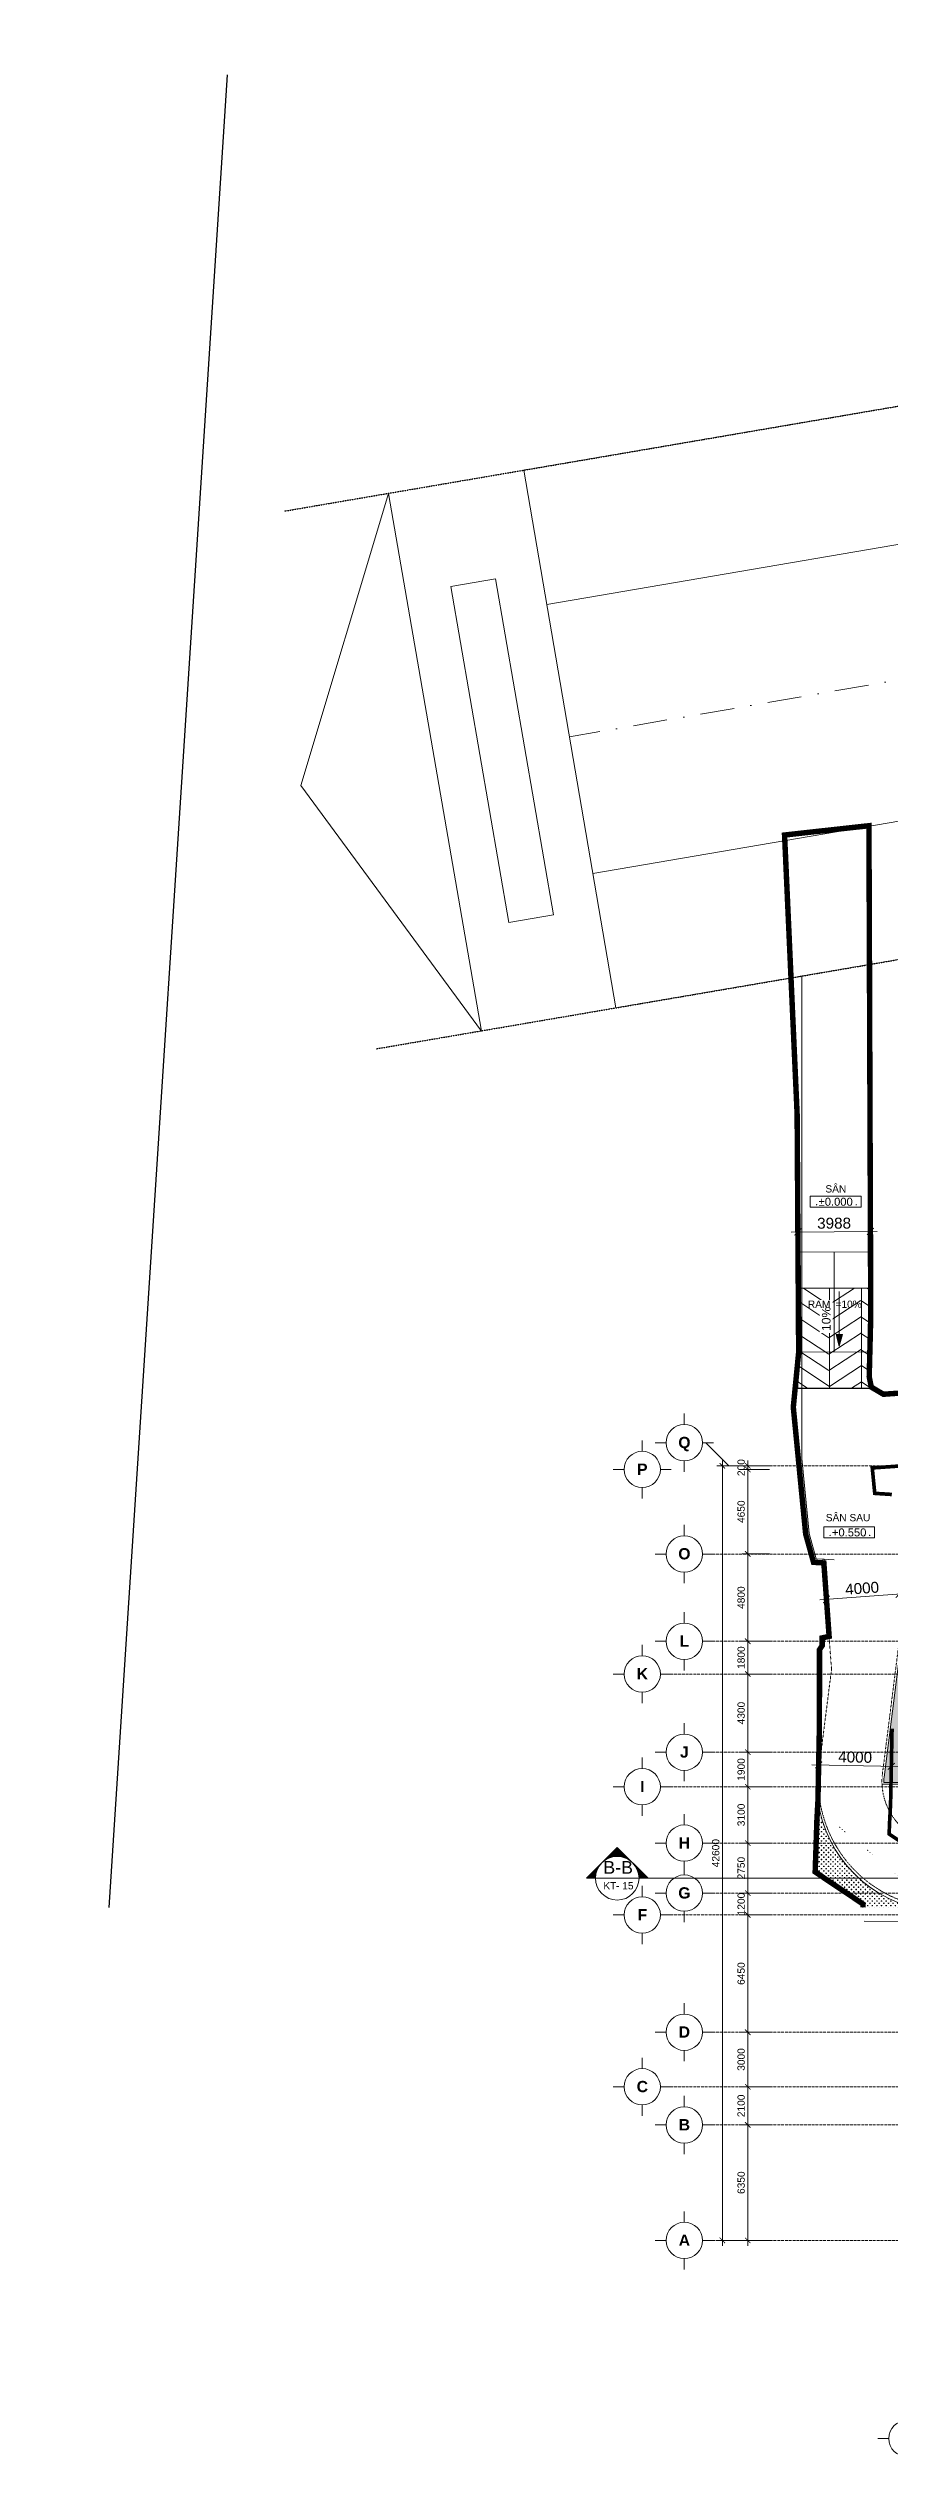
# Model space of a CAD drawing. Header units: millimetres. Extents: x -55734 to 162275, y 47779 to 197208.
# Drawn here: x -55734 to -9447, y 59101 to 192146 of the extents above; entities that cross this region are included whole.
import ezdxf
from ezdxf.enums import TextEntityAlignment as Align
from ezdxf.xclip import XClip

# ---------------------------------------------------------------- set-up
doc = ezdxf.new("R2010")
doc.units = ezdxf.units.MM
doc.header["$XCLIPFRAME"] = 0
for name, pattern in [('20180221 BF$0$2-2', [10, 5, -5]), ('20180221 BF$0$HIDDEN', [0.375, 0.25, -0.125]), ('DASHDOT', [1, 0.5, -0.25, 0, -0.25]), ('DASHDOT2', [0.5, 0.25, -0.125, 0, -0.125]), ('gf$0$Dash', [6, 3, -3]), ('Grid Line', [4.2, 3, -0.6, 0, -0.6]), ('HIDDEN2', [4.7625, 3.175, -1.5875]), ('PHANTOM', [63.5, 31.75, -6.35, 6.35, -6.35, 6.35, -6.35])]:
    doc.linetypes.add(name, pattern=pattern)
for name, color, linetype in [('20180221 BF$0$54', 7, 'Continuous'), ('CGXD', 5, 'HIDDEN2'), ('RD-AB', 4, 'PHANTOM')]:
    doc.layers.add(name, color=color, linetype=linetype)
for name, color, linetype, lineweight in [('20180221 BF$0$QHH ÐỀ XUẤT ÐIỀU CHỈNH', 5, '20180221 BF$0$HIDDEN', 30), ('@ color hatch', 7, 'Continuous', 13), ('A-DETL-GENF', 31, 'Continuous', 5), ('A-DETL-THIN', 151, 'Continuous', 5), ('A-FLOR-PATT', 8, 'Continuous', 9), ('CHU', 181, 'Continuous', 5), ('DIM', 1, 'Continuous', 5), ('G-ANNO-DIMS', 111, 'Continuous', 5), ('G-ANNO-SYMB', 111, 'Continuous', 5), ('HATCH-1', 8, 'Continuous', 5), ('KH', 6, 'Continuous', 5), ('KI-HIEU-1', 151, 'Continuous', 9), ('NET THAY 2', 55, 'Continuous', 5), ('NET-CAT', 3, 'Continuous', 15), ('NET-THAY', 2, 'Continuous', 9), ('TIM', 4, 'DASHDOT', 5), ('TRUC', 225, 'Continuous', 5)]:
    doc.layers.add(name, color=color, linetype=linetype, lineweight=lineweight)
doc.styles.add('Arial', font='Font - TrueType - Arial.ttf')
doc.styles.add('Arial_1', font='Font - TrueType - Arial.ttf', dxfattribs={"height": 400})
doc.styles.add('Arial_2', font='Font - TrueType - Arial.ttf', dxfattribs={"height": 800})
doc.styles.add('Arial_3', font='Font - TrueType - Arial.ttf', dxfattribs={"height": 500})
doc.styles.add('Arial_B', font='Font - TrueType - Arial Bold.ttf', dxfattribs={"height": 619.047619})
doc.styles.add('TA1', font='Font - TrueType - Arial.ttf')
doc.dimstyles.new('D_200_KTx2', dxfattribs={"dimtxt": 400, "dimasz": 300, "dimexe": 300, "dimexo": 300, "dimgap": 160, "dimtad": 1, "dimdec": 0, "dimzin": 9, "dimtxsty": 'TA1', "dimblk": 'ARCHTICK', "dimcen": 1, "dimdle": 300, "dimclrd": 256, "dimclre": 256, "dimclrt": 7, "dimadec": 0, "dimazin": 0, "dimtfac": 1, "dimtdec": 0, "dimtix": 1, "dimtmove": 1, "dimatfit": 3, "dimldrblk": 'ARCHTICK', "dimfxl": 1, "dimtolj": 1, "dimtzin": 0, "dimlwd": -1, "dimlwe": -1, "dimarcsym": 0})
doc.dimstyles.new('D_300_KTx3.0', dxfattribs={"dimtxt": 600, "dimasz": 375, "dimexe": 375, "dimexo": 375, "dimgap": 160, "dimtad": 1, "dimdec": 0, "dimzin": 9, "dimtxsty": 'TA1', "dimblk": 'ARCHTICK', "dimcen": 1, "dimdle": 375, "dimclrd": 256, "dimclre": 256, "dimclrt": 7, "dimadec": 0, "dimazin": 0, "dimtfac": 1, "dimtdec": 0, "dimtix": 1, "dimtmove": 1, "dimatfit": 3, "dimldrblk": 'ARCHTICK', "dimfxl": 1, "dimtolj": 1, "dimtzin": 0, "dimlwd": -1, "dimlwe": -1, "dimarcsym": 0})

# ---------------------------------------------------------------- blocks, each defined once
blk = doc.blocks.new('A$C73191BE0')
at = {"ltscale": 0.5, "elevation": 0}
for points in [[(-21861.5, 124143.9), (-8246, 66984.6, 0.30432898), (8116.9, 51859.6, -0.01861376), (11951.7, 51112.2, -0.01861376)], [(-111251.6, -40603.8), (-101428.3, -37729.4), (-77631.6, -29036.5), (-63572, -22149.7, 0.30199134), (-52403.3, -3033, -0.25685091), (-30624.8, 42631.2, 0.30432898), (-22837.8, 63508.9), (-36453.2, 120668.2)]]:
    blk.add_lwpolyline(points, format="xyb", dxfattribs=at)
at = {"layer": 'NET-THAY', "ltscale": 0.5}
blk.add_line((-14565.6, 125881.8, 0), (-43749.1, 118930.3, 0), dxfattribs=at)
at = {"layer": 'NET-THAY', "ltscale": 0.5, "elevation": 0}
blk.add_lwpolyline([(-32661.1, 137015), (-16325.5, 133220.1), (-45498.2, 126223.5), (-32661.1, 137015)], dxfattribs=at)
blk.add_lwpolyline([(-39445.3, 125104.4), (-21212.4, 129477.4), (-20629.3, 127046.2), (-38862.2, 122673.2)], close=True, dxfattribs=at)
for points in [[(-14565.6, 125881.8), (-2077.5, 73455.3, 0.28700758), (13033.6, 58567.3)], [(-113351.4, -33388.4), (-103770.7, -30600.3), (-80576, -22127.4), (-71191.2, -17524, 0.28467924), (-59999.1, 324.1, -0.22328698), (-38037.5, 46402, 0.28700758), (-31261, 66503.8), (-43749.1, 118930.3)]]:
    blk.add_lwpolyline(points, format="xyb", dxfattribs=at)
at = {"layer": 'TIM', "linetype": 'DASHDOT2', "ltscale": 7500, "elevation": 0, "flags": 128}
blk.add_lwpolyline([(3016.1, -10456.6, -0.00355337), (-3530.9, 16348.8), (-29038.3, 122434.4)], format="xyb", dxfattribs=at)
blk = doc.blocks.new('_ARCHTICK')
at = {"color": 0, "linetype": 'ByBlock', "const_width": 0.15}
blk.add_lwpolyline([(-0.5, -0.5), (0.5, 0.5)], dxfattribs=at)
blk = doc.blocks.new('*D143')
at = {"layer": 'Defpoints', "color": 0, "transparency": 16777216}
for p in [(-15752, 104545), (-17252, 102745), (-15752, 102745)]:
    blk.add_point(p, dxfattribs=at)
at = {"layer": 'DIM', "transparency": 16777216}
for p, q in [((-16052, 104545), (-17552, 104545)), ((-17252, 104845), (-17252, 102445)), ((-16052, 102745), (-17552, 102745))]:
    blk.add_line(p, q, dxfattribs=at)
at = {"layer": 'DIM', "transparency": 16777216, "xscale": 300, "yscale": 300, "zscale": 300}
for p, rotation in [((-17252, 104545), 90), ((-17252, 102745), 270)]:
    blk.add_blockref('_ARCHTICK', p, dxfattribs=dict(at, rotation=rotation))
at = {"layer": 'DIM', "color": 7, "transparency": 16777216, "insert": (-17616, 103645), "char_height": 400, "attachment_point": 5, "rotation": 90, "style": 'TA1'}
blk.add_mtext('\\A1;1800', dxfattribs=at)
blk = doc.blocks.new('Section - AL_Section Head-VIEW NAME-1067178-MẶT BẰNG TẦNG 1')
at = {"layer": 'G-ANNO-SYMB'}
h = blk.add_hatch(color=256, dxfattribs=at)
edge = h.paths.add_edge_path(flags=0)
edge.add_line((-6, 8.49), (-6, 6))
edge.add_arc((-6, 0), 6, 90, 135)
edge.add_line((-10.24, 4.24), (-6, 8.49))
h = blk.add_hatch(color=256, dxfattribs=at)
edge = h.paths.add_edge_path(flags=0)
edge.add_line((-6, 8.49), (-1.76, 4.24))
edge.add_arc((-6, 0), 6, 45, 90)
edge.add_line((-6, 6), (-6, 8.49))
h = blk.add_hatch(color=256, dxfattribs=at)
edge = h.paths.add_edge_path(flags=0)
edge.add_line((-14.49, 0), (-10.24, 4.24))
edge.add_arc((-6, 0), 6, 135, 180)
edge.add_line((-12, 0), (-14.49, 0))
h = blk.add_hatch(color=256, dxfattribs=at)
edge = h.paths.add_edge_path(flags=0)
edge.add_line((2.49, 0), (0, 0))
edge.add_arc((-6, 0), 6, 360, 405)
edge.add_line((-1.76, 4.24), (2.49, 0))
for p, q in [((-6, 8.49), (-14.49, 0)), ((-6, 8.49), (-10.24, 4.24)), ((-6, 8.49), (2.49, 0)), ((-6, 6), (-6, 8.49)), ((-6, 8.49), (-6, 6)), ((-1.76, 4.24), (-6, 8.49)), ((-10.24, 4.24), (-14.49, 0)), ((-14.49, 0), (-12, 0)), ((2.49, 0), (-1.76, 4.24)), ((0, 0), (2.49, 0)), ((-12, 0), (-14.49, 0)), ((0, 0), (2.49, 0))]:
    blk.add_line(p, q, dxfattribs=at)
for start, end in [(360, 180), (135, 180), (180, 360), (90, 135), (45, 90), (360, 45)]:
    blk.add_arc((-6, 0), 6, start, end, dxfattribs=at)
blk = doc.blocks.new('*D119')
at = {"layer": 'Defpoints', "color": 0, "transparency": 16777216}
for p in [(-17252, 113995), (-15752, 114195), (-15752, 113995)]:
    blk.add_point(p, dxfattribs=at)
at = {"layer": 'DIM', "transparency": 16777216}
for p, q in [((-17252, 114195), (-17252, 114495)), ((-16052, 114195), (-17552, 114195)), ((-16052, 113995), (-17552, 113995)), ((-17252, 114195), (-17252, 113995)), ((-17252, 113995), (-17252, 113695))]:
    blk.add_line(p, q, dxfattribs=at)
at = {"layer": 'DIM', "transparency": 16777216, "xscale": 300, "yscale": 300, "zscale": 300}
for p, rotation in [((-17252, 114195), 270), ((-17252, 113995), 90)]:
    blk.add_blockref('_ARCHTICK', p, dxfattribs=dict(at, rotation=rotation))
at = {"layer": 'DIM', "color": 7, "transparency": 16777216, "insert": (-17616, 114095), "char_height": 400, "attachment_point": 5, "rotation": 90, "style": 'TA1'}
blk.add_mtext('\\A1;200', dxfattribs=at)
blk = doc.blocks.new('*D120')
at = {"layer": 'Defpoints', "color": 0, "transparency": 16777216}
for p in [(-15752, 113995), (-17252, 109345), (-15752, 109345)]:
    blk.add_point(p, dxfattribs=at)
at = {"layer": 'DIM', "transparency": 16777216}
for p, q in [((-16052, 113995), (-17552, 113995)), ((-17252, 114295), (-17252, 109045)), ((-16052, 109345), (-17552, 109345))]:
    blk.add_line(p, q, dxfattribs=at)
at = {"layer": 'DIM', "transparency": 16777216, "xscale": 300, "yscale": 300, "zscale": 300}
for p, rotation in [((-17252, 113995), 90), ((-17252, 109345), 270)]:
    blk.add_blockref('_ARCHTICK', p, dxfattribs=dict(at, rotation=rotation))
at = {"layer": 'DIM', "color": 7, "transparency": 16777216, "insert": (-17616, 111670), "char_height": 400, "attachment_point": 5, "rotation": 90, "style": 'TA1'}
blk.add_mtext('\\A1;4650', dxfattribs=at)
blk = doc.blocks.new('*D121')
at = {"layer": 'Defpoints', "color": 0, "transparency": 16777216}
for p in [(-15752, 109345), (-17252, 104545), (-15752, 104545)]:
    blk.add_point(p, dxfattribs=at)
at = {"layer": 'DIM', "transparency": 16777216}
for p, q in [((-16052, 109345), (-17552, 109345)), ((-17252, 109645), (-17252, 104245)), ((-16052, 104545), (-17552, 104545))]:
    blk.add_line(p, q, dxfattribs=at)
at = {"layer": 'DIM', "transparency": 16777216, "xscale": 300, "yscale": 300, "zscale": 300}
for p, rotation in [((-17252, 109345), 90), ((-17252, 104545), 270)]:
    blk.add_blockref('_ARCHTICK', p, dxfattribs=dict(at, rotation=rotation))
at = {"layer": 'DIM', "color": 7, "transparency": 16777216, "insert": (-17616, 106945), "char_height": 400, "attachment_point": 5, "rotation": 90, "style": 'TA1'}
blk.add_mtext('\\A1;4800', dxfattribs=at)
blk = doc.blocks.new('*D122')
at = {"layer": 'Defpoints', "color": 0, "transparency": 16777216}
for p in [(-15752, 96545), (-17252, 93445), (-15752, 93445)]:
    blk.add_point(p, dxfattribs=at)
at = {"layer": 'DIM', "transparency": 16777216}
for p, q in [((-16052, 96545), (-17552, 96545)), ((-17252, 96845), (-17252, 93145)), ((-16052, 93445), (-17552, 93445))]:
    blk.add_line(p, q, dxfattribs=at)
at = {"layer": 'DIM', "transparency": 16777216, "xscale": 300, "yscale": 300, "zscale": 300}
for p, rotation in [((-17252, 96545), 90), ((-17252, 93445), 270)]:
    blk.add_blockref('_ARCHTICK', p, dxfattribs=dict(at, rotation=rotation))
at = {"layer": 'DIM', "color": 7, "transparency": 16777216, "insert": (-17616, 94995), "char_height": 400, "attachment_point": 5, "rotation": 90, "style": 'TA1'}
blk.add_mtext('\\A1;3100', dxfattribs=at)
blk = doc.blocks.new('*D123')
at = {"layer": 'Defpoints', "color": 0, "transparency": 16777216}
for p in [(-15752, 102745), (-17252, 98445), (-15752, 98445)]:
    blk.add_point(p, dxfattribs=at)
at = {"layer": 'DIM', "transparency": 16777216}
for p, q in [((-16052, 102745), (-17552, 102745)), ((-17252, 103045), (-17252, 98145)), ((-16052, 98445), (-17552, 98445))]:
    blk.add_line(p, q, dxfattribs=at)
at = {"layer": 'DIM', "transparency": 16777216, "xscale": 300, "yscale": 300, "zscale": 300}
for p, rotation in [((-17252, 102745), 90), ((-17252, 98445), 270)]:
    blk.add_blockref('_ARCHTICK', p, dxfattribs=dict(at, rotation=rotation))
at = {"layer": 'DIM', "color": 7, "transparency": 16777216, "insert": (-17616, 100595), "char_height": 400, "attachment_point": 5, "rotation": 90, "style": 'TA1'}
blk.add_mtext('\\A1;4300', dxfattribs=at)
blk = doc.blocks.new('*D124')
at = {"layer": 'Defpoints', "color": 0, "transparency": 16777216}
for p in [(-15752, 98445), (-17252, 96545), (-15752, 96545)]:
    blk.add_point(p, dxfattribs=at)
at = {"layer": 'DIM', "transparency": 16777216}
for p, q in [((-17252, 98745), (-17252, 96245)), ((-16052, 98445), (-17552, 98445)), ((-16052, 96545), (-17552, 96545))]:
    blk.add_line(p, q, dxfattribs=at)
at = {"layer": 'DIM', "transparency": 16777216, "xscale": 300, "yscale": 300, "zscale": 300}
for p, rotation in [((-17252, 98445), 90), ((-17252, 96545), 270)]:
    blk.add_blockref('_ARCHTICK', p, dxfattribs=dict(at, rotation=rotation))
at = {"layer": 'DIM', "color": 7, "transparency": 16777216, "insert": (-17616, 97495), "char_height": 400, "attachment_point": 5, "rotation": 90, "style": 'TA1'}
blk.add_mtext('\\A1;1900', dxfattribs=at)
blk = doc.blocks.new('*D125')
at = {"layer": 'Defpoints', "color": 0, "transparency": 16777216}
for p in [(-15752, 93445), (-17252, 90695), (-15752, 90695)]:
    blk.add_point(p, dxfattribs=at)
at = {"layer": 'DIM', "transparency": 16777216}
for p, q in [((-16052, 93445), (-17552, 93445)), ((-17252, 93745), (-17252, 90395)), ((-16052, 90695), (-17552, 90695))]:
    blk.add_line(p, q, dxfattribs=at)
at = {"layer": 'DIM', "transparency": 16777216, "xscale": 300, "yscale": 300, "zscale": 300}
for p, rotation in [((-17252, 93445), 90), ((-17252, 90695), 270)]:
    blk.add_blockref('_ARCHTICK', p, dxfattribs=dict(at, rotation=rotation))
at = {"layer": 'DIM', "color": 7, "transparency": 16777216, "insert": (-17616, 92070), "char_height": 400, "attachment_point": 5, "rotation": 90, "style": 'TA1'}
blk.add_mtext('\\A1;2750', dxfattribs=at)
blk = doc.blocks.new('*D126')
at = {"layer": 'Defpoints', "color": 0, "transparency": 16777216}
for p in [(-15752, 90695), (-17252, 89495), (-15752, 89495)]:
    blk.add_point(p, dxfattribs=at)
at = {"layer": 'DIM', "transparency": 16777216}
for p, q in [((-16052, 90695), (-17552, 90695)), ((-17252, 90695), (-17252, 90995)), ((-17252, 90695), (-17252, 89495)), ((-16052, 89495), (-17552, 89495)), ((-17252, 89495), (-17252, 89195))]:
    blk.add_line(p, q, dxfattribs=at)
at = {"layer": 'DIM', "transparency": 16777216, "xscale": 300, "yscale": 300, "zscale": 300}
for p, rotation in [((-17252, 90695), 270), ((-17252, 89495), 90)]:
    blk.add_blockref('_ARCHTICK', p, dxfattribs=dict(at, rotation=rotation))
at = {"layer": 'DIM', "color": 7, "transparency": 16777216, "insert": (-17616, 90095), "char_height": 400, "attachment_point": 5, "rotation": 90, "style": 'TA1'}
blk.add_mtext('\\A1;1200', dxfattribs=at)
blk = doc.blocks.new('*D127')
at = {"layer": 'Defpoints', "color": 0, "transparency": 16777216}
for p in [(-15752, 89495), (-17252, 83045), (-15752, 83045)]:
    blk.add_point(p, dxfattribs=at)
at = {"layer": 'DIM', "transparency": 16777216}
for p, q in [((-16052, 89495), (-17552, 89495)), ((-17252, 89795), (-17252, 82745)), ((-16052, 83045), (-17552, 83045))]:
    blk.add_line(p, q, dxfattribs=at)
at = {"layer": 'DIM', "transparency": 16777216, "xscale": 300, "yscale": 300, "zscale": 300}
for p, rotation in [((-17252, 89495), 90), ((-17252, 83045), 270)]:
    blk.add_blockref('_ARCHTICK', p, dxfattribs=dict(at, rotation=rotation))
at = {"layer": 'DIM', "color": 7, "transparency": 16777216, "insert": (-17616, 86270), "char_height": 400, "attachment_point": 5, "rotation": 90, "style": 'TA1'}
blk.add_mtext('\\A1;6450', dxfattribs=at)
blk = doc.blocks.new('*D128')
at = {"layer": 'Defpoints', "color": 0, "transparency": 16777216}
for p in [(-15752, 83045), (-17252, 80045), (-15752, 80045)]:
    blk.add_point(p, dxfattribs=at)
at = {"layer": 'DIM', "transparency": 16777216}
for p, q in [((-16052, 83045), (-17552, 83045)), ((-17252, 83345), (-17252, 79745)), ((-16052, 80045), (-17552, 80045))]:
    blk.add_line(p, q, dxfattribs=at)
at = {"layer": 'DIM', "transparency": 16777216, "xscale": 300, "yscale": 300, "zscale": 300}
for p, rotation in [((-17252, 83045), 90), ((-17252, 80045), 270)]:
    blk.add_blockref('_ARCHTICK', p, dxfattribs=dict(at, rotation=rotation))
at = {"layer": 'DIM', "color": 7, "transparency": 16777216, "insert": (-17616, 81545), "char_height": 400, "attachment_point": 5, "rotation": 90, "style": 'TA1'}
blk.add_mtext('\\A1;3000', dxfattribs=at)
blk = doc.blocks.new('*D129')
at = {"layer": 'Defpoints', "color": 0, "transparency": 16777216}
for p in [(-15752, 80045), (-17252, 77945), (-15752, 77945)]:
    blk.add_point(p, dxfattribs=at)
at = {"layer": 'DIM', "transparency": 16777216}
for p, q in [((-16052, 80045), (-17552, 80045)), ((-17252, 80345), (-17252, 77645)), ((-16052, 77945), (-17552, 77945))]:
    blk.add_line(p, q, dxfattribs=at)
at = {"layer": 'DIM', "transparency": 16777216, "xscale": 300, "yscale": 300, "zscale": 300}
for p, rotation in [((-17252, 80045), 90), ((-17252, 77945), 270)]:
    blk.add_blockref('_ARCHTICK', p, dxfattribs=dict(at, rotation=rotation))
at = {"layer": 'DIM', "color": 7, "transparency": 16777216, "insert": (-17616, 78995), "char_height": 400, "attachment_point": 5, "rotation": 90, "style": 'TA1'}
blk.add_mtext('\\A1;2100', dxfattribs=at)
blk = doc.blocks.new('*D131')
at = {"layer": 'Defpoints', "color": 0, "transparency": 16777216}
for p in [(-15752, 77945), (-17252, 71595), (-15752, 71595)]:
    blk.add_point(p, dxfattribs=at)
at = {"layer": 'DIM', "transparency": 16777216}
for p, q in [((-16052, 77945), (-17552, 77945)), ((-17252, 78245), (-17252, 71295)), ((-16052, 71595), (-17552, 71595))]:
    blk.add_line(p, q, dxfattribs=at)
at = {"layer": 'DIM', "transparency": 16777216, "xscale": 300, "yscale": 300, "zscale": 300}
for p, rotation in [((-17252, 77945), 90), ((-17252, 71595), 270)]:
    blk.add_blockref('_ARCHTICK', p, dxfattribs=dict(at, rotation=rotation))
at = {"layer": 'DIM', "color": 7, "transparency": 16777216, "insert": (-17616, 74770), "char_height": 400, "attachment_point": 5, "rotation": 90, "style": 'TA1'}
blk.add_mtext('\\A1;6350', dxfattribs=at)
blk = doc.blocks.new('Grid - FamilyAL-KH TRUC-550400-MẶT BẰNG HẦM 2')
at = {"layer": 'KH'}
for p, q in [((0, 7), (0, 4)), ((-8, -1), (-5, -1)), ((0, -9), (0, -6)), ((8, -1), (5, -1))]:
    blk.add_line(p, q, dxfattribs=at)
blk.add_circle((0, -1), 5, dxfattribs=at)
blk = doc.blocks.new('*D142')
at = {"layer": 'Defpoints', "color": 0, "transparency": 16777216}
for p in [(-15752, 114195), (-18652, 71595), (-15752, 71595)]:
    blk.add_point(p, dxfattribs=at)
at = {"layer": 'DIM', "transparency": 16777216}
for p, q in [((-18652, 114495), (-18652, 71295)), ((-16052, 114195), (-18952, 114195)), ((-16052, 71595), (-18952, 71595))]:
    blk.add_line(p, q, dxfattribs=at)
at = {"layer": 'DIM', "transparency": 16777216, "xscale": 300, "yscale": 300, "zscale": 300}
for p, rotation in [((-18652, 114195), 90), ((-18652, 71595), 270)]:
    blk.add_blockref('_ARCHTICK', p, dxfattribs=dict(at, rotation=rotation))
at = {"layer": 'DIM', "color": 7, "transparency": 16777216, "insert": (-19016, 92895), "char_height": 400, "attachment_point": 5, "rotation": 90, "style": 'TA1'}
blk.add_mtext('\\A1;42600', dxfattribs=at)
blk = doc.blocks.new('*D200')
at = {"layer": 'Defpoints', "color": 0, "transparency": 16777216}
for p in [(42811, 68682), (42811, 68682), (46801, 68969, 0)]:
    blk.add_point(p, dxfattribs=at)
at = {"layer": 'DIM', "transparency": 16777216}
blk.add_line((47175, 68996), (42437, 68656), dxfattribs=at)
for p, xscale, yscale, zscale, rotation in [((46801, 68969), 374.9999999999999, 374.9999999999999, 374.9999999999999, 4.109127579739793), ((42811, 68682), 375, 375, 375, 184.1091275797397)]:
    blk.add_blockref('_ARCHTICK', p, dxfattribs=dict(at, xscale=xscale, yscale=yscale, zscale=zscale, rotation=rotation))
at = {"layer": 'DIM', "color": 7, "transparency": 16777216, "insert": (44773, 69291), "char_height": 600, "attachment_point": 5, "rotation": 4.10913, "style": 'TA1'}
blk.add_mtext('\\A1;4000', dxfattribs=at)
blk = doc.blocks.new('*D201')
at = {"layer": 'Defpoints', "color": 0, "transparency": 16777216}
for p in [(42381, 59578, 0), (42381, 59578), (46380, 59499, 0)]:
    blk.add_point(p, dxfattribs=at)
at = {"layer": 'DIM', "transparency": 16777216}
blk.add_line((46755, 59491), (42006, 59586), dxfattribs=at)
at = {"layer": 'DIM', "transparency": 16777216, "xscale": 375, "yscale": 375, "zscale": 375}
for p, rotation in [((42381, 59578), 178.8581290590945), ((46380, 59499), 358.8581290590945)]:
    blk.add_blockref('_ARCHTICK', p, dxfattribs=dict(at, rotation=rotation))
at = {"layer": 'DIM', "color": 7, "transparency": 16777216, "insert": (44390, 60005), "char_height": 600, "attachment_point": 5, "rotation": 358.85813, "style": 'TA1'}
blk.add_mtext('\\A1;4000', dxfattribs=at)
blk = doc.blocks.new('*D206')
at = {"layer": 'Defpoints', "color": 0, "transparency": 16777216}
for p in [(41239, 88888), (41246, 87768, 0), (45234, 87794, 0)]:
    blk.add_point(p, dxfattribs=at)
at = {"layer": 'DIM', "transparency": 16777216}
for p, q in [((41244, 88143), (41236, 89263)), ((45232, 88169), (45224, 89288)), ((45602, 88916), (40864, 88885))]:
    blk.add_line(p, q, dxfattribs=at)
at = {"layer": 'DIM', "transparency": 16777216, "xscale": 374.9999999999999, "yscale": 374.9999999999999, "zscale": 374.9999999999999}
for p, rotation in [((41239, 88888), 180.3707517651531), ((45227, 88913), 0.3707517651531145)]:
    blk.add_blockref('_ARCHTICK', p, dxfattribs=dict(at, rotation=rotation))
at = {"layer": 'DIM', "color": 7, "transparency": 16777216, "insert": (43230, 89367), "char_height": 600, "attachment_point": 5, "rotation": 0.37075, "style": 'TA1'}
blk.add_mtext('\\A1;3988', dxfattribs=at)
blk = doc.blocks.new('*U52')
at = {"color": 7, "ltscale": 30, "true_color": 0xffffff, "insert": (520, 350), "char_height": 200, "attachment_point": 5, "bg_fill": 3, "box_fill_scale": 1.25, "bg_fill_color": 256, "bg_fill_true_color": 13158600, "bg_fill_transparency": 0}
blk.add_mtext('\\A1;.      ..', dxfattribs=at)
blk.add_lwpolyline([(-200, 200), (1200, 200), (1200, 500), (-200, 500)], close=True)
at = {"color": 7, "style": 'Arial'}
blk.add_attdef('±0.000', text='', height=220, dxfattribs=at).set_placement((500, 350), align=Align.MIDDLE)
blk = doc.blocks.new('A$C1F0A2BF7')
at = {"layer": '@ color hatch', "ltscale": 0.5}
h = blk.add_hatch(dxfattribs=at)
h.set_pattern_fill('CROSS', color=139, scale=20)
h.set_pattern_definition([(0, (55733.8, 33492.42), (127, 127), [63.5, -190.5]), (90, (55765.55, 33460.67), (-127, 127), [63.5, -190.5])])
edge = h.paths.add_edge_path()
edge.add_line((42436.6, 57051.7), (42323.1, 57251.7))
edge.add_line((42323.1, 57251.7), (42283.8, 56540.1))
edge.add_line((42283.8, 56540.1), (42189.8, 53690.3))
edge.add_line((42189.8, 53690.3), (44821.5, 51926.8))
edge.add_line((44821.5, 51926.8), (44789.5, 50966.8))
edge.add_line((44789.5, 50966.8), (50766.5, 50964.5))
edge.add_arc((48908.3, 48117.2), 3400, 56.87117, 86.765063)
edge.add_ellipse((49364.3, 58682.5), major_axis=(2016.5, 6891.7), ratio=0.98834149, start_angle=119.268484, end_angle=194.360672, ccw=False)
at = {"layer": '20180221 BF$0$QHH ÐỀ XUẤT ÐIỀU CHỈNH', "linetype": '20180221 BF$0$2-2', "elevation": 0, "flags": 128}
blk.add_lwpolyline([(13004.4, 128535.1), (79272.1, 139861.2, 0.28700758), (95104.1, 153980.3, -0.02348958), (96932.6, 159309.7, -0.02348958)], format="xyb", dxfattribs=at)
at = {"layer": '20180221 BF$0$QHH ÐỀ XUẤT ÐIỀU CHỈNH', "linetype": '20180221 BF$0$2-2', "elevation": 0}
blk.add_lwpolyline([(18058.6, 98963.9), (84326.2, 110290)], dxfattribs=at)
at = {"layer": '@ color hatch', "color": 139, "ltscale": 0.5}
blk.add_line((42341.1, 57578.6, 0), (42284, 56540.1, 0), dxfattribs=at)
at = {"layer": '@ color hatch', "color": 139, "ltscale": 0.5, "elevation": 0}
for points in [[(42253, 70912.1), (43234, 70848.7)], [(42365.1, 58789.8), (42341, 57578.6)], [(42341, 57578.6), (42283.8, 56540.1)], [(42283.8, 56540.1), (42189.8, 53690.3)], [(42189.8, 53690.3), (44821.5, 51926.8)], [(44821.5, 51926.8), (44789.5, 50966.8)]]:
    blk.add_lwpolyline(points, dxfattribs=at)
at = {"layer": 'HATCH-1'}
blk.add_line((43240.1, 87781.1, 0), (43240.5, 82281, 0), dxfattribs=at)
at = {"layer": 'NET THAY 2'}
for p, q in [((40505.8, 110717.7, 0), (41197.1, 95371.2, 0)), ((45247.1, 84236.6, 0), (45148.5, 111229.3, 0)), ((41197.1, 95371.2, 0), (41281.9, 82268.4, 0)), ((45234.1, 87794, 0), (41246.1, 87768.2, 0)), ((45163.3, 80925.2, 0), (45247.1, 84236.6, 0)), ((41281.9, 82268.4, 0), (40986.6, 79251.2, 0)), ((45197.9, 82293.6, 0), (41281.7, 82268.3, 0)), ((40986.6, 79251.2, 0), (41667.8, 72272.7, 0)), ((42098.6, 70721.6, 0), (42667.4, 70685.6, 0)), ((42667.4, 70685.6, 0), (42957.5, 66647.7, 0)), ((42957.5, 66647.7, 0), (42571.2, 66562.5, 0)), ((42571.2, 66562.5, 0), (42573.4, 66131.4, 0)), ((42429.5, 65920.3, 0), (42421.5, 61611.8, 0)), ((42573.4, 66131.4, 0), (42429.5, 65920.3, 0)), ((42421.5, 61611.8, 0), (42341.1, 57578.6, 0))]:
    blk.add_line(p, q, dxfattribs=at)
at = {"layer": 'CHU', "color": 7, "insert": (42772.2, 73378, 0), "char_height": 400, "width": 3507.615, "attachment_point": 1, "line_spacing_factor": 0.936439, "style": 'Arial_2', "bg_fill": 3, "box_fill_scale": 1.25, "bg_fill_color": 256, "bg_fill_true_color": 13158600, "bg_fill_transparency": 0}
blk.add_mtext('SÂN SAU', dxfattribs=at)
at = {"layer": 'DIM'}
for p1, p2, distance, picture, middle in [((45234.1, 87794, 0), (41246.1, 87768.2, 0), -1119.4, '*D206', (43229.9, 89367, 0)), ((46800.7, 68969.1, 0), (42811.4, 68682.5, 0), 0, '*D200', (44772.6, 69290.9, 0)), ((46379.8, 59498.6, 0), (42380.8, 59578.3, 0), 0, '*D201', (44389.6, 60004.7, 0))]:
    dim = blk.add_aligned_dim(p1=p1, p2=p2, distance=distance, dimstyle='D_300_KTx3.0', dxfattribs=at)
    dim.commit()
    dim.dimension.update_dxf_attribs({"geometry": picture, "text_midpoint": middle})
at = {"layer": 'KI-HIEU-1', "linetype": 'ByBlock', "xscale": 1.999999999999999, "yscale": 1.999999999999999, "zscale": 1.999999999999999}
blk.add_blockref('*U52', (43059.4, 71664.4, 0), dxfattribs=at).add_auto_attribs({'±0.000': '+0.550'})
at = {"layer": '20180221 BF$0$54'}
blk.add_lwpolyline([(220896.7, 154644), (210020.4, -13578.8), (0, 0), (10876.4, 168222.8)], close=True, dxfattribs=at)
blk.add_lwpolyline([(220896.7, 154644), (210020.4, -13578.8), (0, 0), (10876.4, 168222.8)], close=True, dxfattribs=at)
at = {"layer": '@ color hatch', "color": 139, "ltscale": 0.5, "elevation": 0}
blk.add_lwpolyline([(42667.4, 70685.6), (42680.3, 70884.5), (42253, 70912.1), (41864.9, 72309.5), (41462.5, 76431.2), (41462.5, 102964.1), (40859.4, 102861), (41196.8, 95371.2), (41281.4, 82315.3), (40986.6, 79251.2), (41667.8, 72272.7), (42098.3, 70721.7)], close=True, dxfattribs=at)
at = {"layer": 'CGXD', "ltscale": 200, "const_width": 200, "elevation": 0}
for points in [[(49470.6, 76197.6), (45331.3, 75911), (45467.8, 74512.2), (46406.7, 74451.5)], [(46421.1, 61568.3), (46338.6, 57428.9), (46280, 56364.3), (46260.6, 55777.3), (47488.1, 54954.9)]]:
    blk.add_lwpolyline(points, dxfattribs=at)
at = {"layer": 'NET THAY 2'}
blk.add_line((41667.8, 72272.7, 0), (42098.6, 70721.6, 0), dxfattribs=at)
at = {"layer": 'RD-AB', "ltscale": 30, "const_width": 300, "elevation": 0}
blk.add_lwpolyline([(49385.2, 80201.1), (45942.7, 79962.7), (45276.7, 80356.5), (45163.2, 80925.1), (45247, 84236.5), (45176.2, 103598.7), (45148.3, 111229.1), (40505.7, 110717.6), (40859.6, 102860.9), (41196.9, 95371), (41281.7, 82268.3), (40986.4, 79251), (41667.6, 72272.6), (42098.4, 70721.5), (42667.3, 70684.7), (42957.4, 66647.6), (42571.1, 66562.4), (42573.3, 66131.3), (42429.3, 65920.2), (42421.3, 61611.7), (42341, 57578.5), (42283.8, 56540), (42189.8, 53690.1), (44821.5, 51926.7), (44789.5, 50966.7), (50950.5, 50939.2)], dxfattribs=at)
at = {"layer": 'KI-HIEU-1', "linetype": 'ByBlock', "xscale": 2, "yscale": 2, "zscale": 2}
blk.add_blockref('*U52', (42318.8, 89850, 0), dxfattribs=at).add_auto_attribs({'±0.000': '%%P0.000'})
at = {"layer": 'CHU', "color": 7, "insert": (42752.4, 91457.7, 0), "char_height": 400, "width": 1339.164, "attachment_point": 1, "line_spacing_factor": 0.936439, "style": 'Arial_1'}
blk.add_mtext('SÂN', dxfattribs=at)

msp = doc.modelspace()

# ---------------------------------------------------------------- hatches: boundary and pattern name
at = {"layer": 'A-DETL-GENF'}
h = msp.add_hatch(dxfattribs=at)
h.set_pattern_fill('FP_74', color=250, style=0, pattern_type=2)
h.set_pattern_definition([(0, (-63528.6, 111198.4), (0, 6380.2), [3499.97, -0.07]), (270, (-60028.5, 111198.4), (-3500.03, -2e-13), [6246.73, -133.46]), (3.069, (-63527.8, 104781.4), (3500.03466, 0.00277), [3503.5, -115668.57]), (90, (-63528.6, 104798.7), (-3500.03, 2e-13), [6399.65, -19.46]), (270, (-61778.6, 111198.4), (-3500.03, -2e-13), [6323.2, -57]), (33.275, (-61778.2, 104874.63), (49000.2443, 31901.338), [2092.4, -102567.33]), (326.725, (-63528.24, 106022.6), (49000.2443, -31901.338), [2092.39, -102567.34]), (33.275, (-61778.2, 105774.63), (49000.2443, 31901.338), [2092.38, -102567.35]), (326.725, (-63528.23, 106922.58), (49000.2443, -31901.338), [2092.33, -102567.39]), (33.275, (-61816.4, 106649.59), (49000.2443, 31901.338), [2138.04, -102521.68]), (326.725, (-63528.23, 107772.47), (49000.2443, -31901.338), [2046.64, -102613.09]), (33.275, (-61816.4, 107549.6), (49000.2443, 31901.338), [2138, -102521.72]), (326.725, (-63528.22, 108672.48), (49000.2443, -31901.338), [2046.64, -102613.08]), (33.275, (-61816.38, 108449.6), (49000.2443, 31901.338), [2137.96, -102521.76]), (326.725, (-63528.21, 109572.5), (49000.2443, -31901.338), [2046.65, -102613.08]), (33.275, (-61816.37, 109349.63), (49000.2443, 31901.338), [2092.37, -102567.35]), (326.725, (-63528.2, 110472.5), (49000.2443, -31901.338), [2046.65, -102613.07]), (33.275, (-61816.42, 110249.74), (49000.2443, 31901.338), [1729.84, -102929.88]), (326.725, (-63263.36, 111198.85), (49000.2443, -31901.338), [1729.95, -102929.77])])
h.paths.add_polyline_path([(-10533.4, 118458.8), (-10533.4, 123958.8), (-14528.1, 123958.8), (-14528.1, 118458.8)], flags=0)
at = {"layer": 'A-FLOR-PATT', "lineweight": 5}
h = msp.add_hatch(dxfattribs=at)
h.set_pattern_fill('FP_15', color=256, style=0, pattern_type=2)
h.set_pattern_definition([(7.219, (-1888526.65, 2164639.94), (77.8062945, 100.375984), [23.812, -155.793]), (322.219, (-1888526.65, 2164639.94), (77.8059143, 100.3754935), [23.813, -103.188]), (52.219, (-1888526.65, 2164639.94), (-100.3754935, 77.8059143), [23.813, -103.188])])
h.paths.add_polyline_path([(-9756.6, 96784.6), (-8599.6, 96784.6), (-8599.6, 104578.9), (-8651.1, 104564), (-8651.1, 104564), (-8699.1, 104540.1), (-8742, 104508.1), (-8778.6, 104469), (-8807.7, 104424), (-8828.3, 104374.5), (-8839.7, 104322.1), (-9756.8, 97068.4), (-9768.1, 96847.6), (-9768.1, 96784.6)], flags=0)

# ---------------------------------------------------------------- linework, layer by layer
at = {"layer": 'A-DETL-THIN'}
for p, q in [((-10533.4, 123958.8, 0), (-14528.1, 123958.8, 0)), ((-14528.1, 123958.8, 0), (-14528.1, 118458.8, 0)), ((-10533.4, 118458.8, 0), (-10533.4, 123958.8, 0)), ((-14528.1, 118458.8, 0), (-10533.4, 118458.8, 0))]:
    msp.add_line(p, q, dxfattribs=at)
at = {"layer": 'G-ANNO-SYMB'}
for p, q in [((-25635, 91513.7, 0), (-23235, 91513.7, 0)), ((-22737.9, 91513.7, 0), (107315.2, 91513.7, 0))]:
    msp.add_line(p, q, dxfattribs=at)
at = {"layer": 'NET THAY 2'}
for p, q in [((-10533.4, 123948.8, 0), (-10508.4, 123948.8, 0)), ((-10508.4, 123948.8, 0), (-10508.4, 118448.8, 0)), ((-14503.1, 118458.8, 0), (-14503.1, 118448.8, 0)), ((-14503.1, 118448.8, 0), (-10508.4, 118448.8, 0))]:
    msp.add_line(p, q, dxfattribs=at)
at = {"layer": 'NET-THAY'}
for p, q in [((-14639.2, 118448.8, 0), (-14747.3, 117343.4, 0)), ((-10457.2, 118448.8, 0), (-14639.2, 118448.8, 0)), ((-9791.2, 118055, 0), (-10457.2, 118448.8, 0)), ((-14747.3, 117343.4, 0), (-14066.2, 110364.9, 0)), ((-6348.7, 118293.4, 0), (-9791.2, 118055, 0)), ((-14066.2, 110364.9, 0), (-13635.3, 108813.9, 0)), ((-13635.3, 108813.9, 0), (-13066.5, 108777.8, 0)), ((-13066.5, 108777.8, 0), (-12776.4, 104739.9, 0)), ((-13304.3, 104012.5, 0), (-13312.3, 99704, 0)), ((-13160.4, 104223.7, 0), (-13304.3, 104012.5, 0)), ((-13027.3, 104684.6, 0), (-13162.7, 104684.6, 0)), ((-13162.7, 104684.6, 0), (-13160.4, 104223.7, 0)), ((-12776.4, 104739.9, 0), (-13027.3, 104684.6, 0)), ((-8839.7, 104322.1, 0), (-9757, 97068.4, 0)), ((-13312.3, 99704, 0), (-13369, 96859.8, 0)), ((-8499.6, 96684.6, 0), (-9868.5, 96684.6, 0)), ((-9769.6, 96784.6, 0), (-8599.6, 96784.6, 0)), ((-13544.2, 91782.5, 0), (-13450.3, 94626.1, 0)), ((-13350.4, 94621.7, 0), (-13442.4, 91834.7, 0)), ((-10841.1, 89158.6, 0), (-4967.3, 89132.3, 0))]:
    msp.add_line(p, q, dxfattribs=at)
for centre, radius, start, end in [((-6369.5, 96774.7, 0), 7000, 179.303534, 183.860749), ((-6369.5, 96774.7, 0), 7000, 184.931496, 186.26174), ((-6369.5, 96774.7, 0), 7000, 187.330408, 188.662681), ((-6369.6, 96774.7, 0), 3400, 174.980202, 179.833801), ((-6369.6, 96774.7, 0), 3400, 177.924583, 178.770952), ((-6369.6, 96774.7, 0), 7100, 192.041246, 267.869078)]:
    msp.add_arc(centre, radius, start, end, dxfattribs=at)
at = {"layer": 'TRUC'}
for p, q in [((-18289, 114194.6, 0), (-19559, 115464.6, 0)), ((-19559, 115464.6, 0), (-19345, 115464.6, 0))]:
    msp.add_line(p, q, dxfattribs=at)
at = {"layer": 'TRUC', "linetype": 'Grid Line', "ltscale": 50}
for p, q in [((48819, 114194.6, 0), (-18289, 114194.6, 0)), ((48819, 109344.6, 0), (-19345, 109344.6, 0)), ((48819, 104544.6, 0), (-19345, 104544.6, 0)), ((48819, 102744.6, 0), (-21659.7, 102744.6, 0)), ((48819, 98444.6, 0), (-19145, 98444.6, 0)), ((48819, 96544.6, 0), (-21659.7, 96544.6, 0)), ((48819, 93444.6, 0), (-19345, 93444.6, 0)), ((48819, 90694.6, 0), (-19345, 90694.6, 0)), ((48819, 89494.6, 0), (-21659.7, 89494.6, 0)), ((48819, 83044.6, 0), (-19345, 83044.6, 0)), ((48819, 80044.6, 0), (-21659.7, 80044.6, 0)), ((48819, 77944.6, 0), (-19345, 77944.6, 0)), ((48819, 71594.6, 0), (-19345, 71594.6, 0))]:
    msp.add_line(p, q, dxfattribs=at)

# ---------------------------------------------------------------- block references
at = {"lineweight": 5}
for p, xscale, yscale, zscale, rotation in [((-20945, 115464.6, 0), 200.0000000000002, 200.0000000000002, 200.0000000000002, 90), ((-23259.7, 113994.6, 0), 200.0000000000002, 200.0000000000002, 200.0000000000002, 90), ((-20945, 109344.6, 0), 200.0000000000002, 200.0000000000002, 200.0000000000002, 90), ((-20945, 104544.6, 0), 200.0000000000002, 200.0000000000002, 200.0000000000002, 90), ((-23259.7, 102744.6, 0), 200.0000000000002, 200.0000000000002, 200.0000000000002, 90), ((-20945, 98444.6, 0), 200.0000000000002, 200.0000000000002, 200.0000000000002, 90), ((-23259.7, 96544.6, 0), 200.0000000000002, 200.0000000000002, 200.0000000000002, 90), ((-20945, 93444.6, 0), 200.0000000000002, 200.0000000000002, 200.0000000000002, 90), ((-20945, 90694.6, 0), 200.0000000000002, 200.0000000000002, 200.0000000000002, 90), ((-23259.7, 89494.6, 0), 200.0000000000002, 200.0000000000002, 200.0000000000002, 90), ((-20945, 83044.6, 0), 200.0000000000002, 200.0000000000002, 200.0000000000002, 90), ((-23259.7, 80044.6, 0), 200.0000000000002, 200.0000000000002, 200.0000000000002, 90), ((-20945, 77944.6, 0), 200.0000000000002, 200.0000000000002, 200.0000000000002, 90), ((-20945, 71594.6, 0), 200.0000000000002, 200.0000000000002, 200.0000000000002, 90), ((-8499.6, 60500.6, 0), 199.9999999999999, 199.9999999999999, 199.9999999999999, 180)]:
    msp.add_blockref('Grid - FamilyAL-KH TRUC-550400-MẶT BẰNG HẦM 2', p, dxfattribs=dict(at, xscale=xscale, yscale=yscale, zscale=zscale, rotation=rotation))
at = {"layer": 'G-ANNO-SYMB', "xscale": 199.9999999999999, "yscale": 199.9999999999999, "zscale": 199.9999999999999}
msp.add_blockref('Section - AL_Section Head-VIEW NAME-1067178-MẶT BẰNG TẦNG 1', (-23235, 91513.7, 0), dxfattribs=at)
at = {"layer": 'NET-CAT', "rotation": 86.30059057706528}
msp.add_blockref('A$C73191BE0', (96985.1, 175360.9, 0), dxfattribs=at)

# ---------------------------------------------------------------- texts
at = {"layer": 'G-ANNO-SYMB', "attachment_point": 2, "line_spacing_factor": 0.941778}
for s, insert, char_height, width, style in [('B-B', (-24385.5, 92459.3, 0), 700, 1945.35, 'Arial_1'), ('KT', (-24839.6, 91300.4, 0), 400, 852.085, 'Arial_2'), ('- 15', (-24018.7, 91300.4, 0), 400, 1150.805, 'Arial_2')]:
    msp.add_mtext(s, dxfattribs=dict(at, insert=insert, char_height=char_height, width=width, style=style))
at = {"layer": 'KH', "char_height": 619.048, "attachment_point": 2, "line_spacing_factor": 0.941778, "style": 'Arial_B'}
for s, insert, width in [('\\fArial|b1|i0|c0|p34|;Q', (-20739.9, 115787, 0), 785.949), ('\\fArial|b1|i0|c0|p34|;P', (-23054.5, 114317, 0), 668.424), ('\\fArial|b1|i0|c0|p34|;O', (-20739.9, 109667, 0), 785.949), ('\\fArial|b1|i0|c0|p34|;L', (-20739.9, 104867, 0), 617.007), ('\\fArial|b1|i0|c0|p34|;K', (-23054.5, 103067, 0), 727.186), ('\\fArial|b1|i0|c0|p34|;J', (-20739.9, 98767, 0), 558.244), ('\\fArial|b1|i0|c0|p34|;I', (-23054.5, 96867, 0), 279.122), ('\\fArial|b1|i0|c0|p34|;H', (-20739.9, 93767, 0), 727.186), ('\\fArial|b1|i0|c0|p34|;G', (-20739.9, 91017, 0), 785.949), ('\\fArial|b1|i0|c0|p34|;F', (-23054.5, 89817, 0), 617.007), ('\\fArial|b1|i0|c0|p34|;D', (-20739.9, 83367, 0), 727.186), ('\\fArial|b1|i0|c0|p34|;C', (-23054.5, 80367, 0), 727.186), ('\\fArial|b1|i0|c0|p34|;B', (-20739.9, 78267, 0), 727.186), ('\\fArial|b1|i0|c0|p34|;A', (-20739.9, 71917, 0), 705.15)]:
    msp.add_mtext(s, dxfattribs=dict(at, insert=insert, width=width))

# ---------------------------------------------------------------- dimensions: what is measured, and where the dimension line sits
at = {"layer": 'DIM'}
for base, p1, p2, picture, middle in [((-18652.1, 71594.6, 0), (-15752.1, 114194.6, 0), (-15752.1, 71594.6, 0), '*D142', (-19016.3, 92894.6, 0)), ((-17252.1, 113994.6, 0), (-15752.1, 114194.6, 0), (-15752.1, 113994.6, 0), '*D119', (-17616.3, 114094.6, 0)), ((-17252.1, 109344.6, 0), (-15752.1, 113994.6, 0), (-15752.1, 109344.6, 0), '*D120', (-17616.3, 111669.6, 0)), ((-17252.1, 104544.6, 0), (-15752.1, 109344.6, 0), (-15752.1, 104544.6, 0), '*D121', (-17616.3, 106944.6, 0)), ((-17252.1, 102744.6, 0), (-15752.1, 104544.6, 0), (-15752.1, 102744.6, 0), '*D143', (-17616.3, 103644.6, 0)), ((-17252.1, 98444.6, 0), (-15752.1, 102744.6, 0), (-15752.1, 98444.6, 0), '*D123', (-17616.5, 100594.6, 0)), ((-17252.1, 96544.6, 0), (-15752.1, 98444.6, 0), (-15752.1, 96544.6, 0), '*D124', (-17616.3, 97494.6, 0)), ((-17252.1, 93444.6, 0), (-15752.1, 96544.6, 0), (-15752.1, 93444.6, 0), '*D122', (-17616.5, 94994.6, 0)), ((-17252.1, 90694.6, 0), (-15752.1, 93444.6, 0), (-15752.1, 90694.6, 0), '*D125', (-17616.3, 92069.6, 0)), ((-17252.1, 89494.6, 0), (-15752.1, 90694.6, 0), (-15752.1, 89494.6, 0), '*D126', (-17616.3, 90094.6, 0)), ((-17252.1, 83044.6, 0), (-15752.1, 89494.6, 0), (-15752.1, 83044.6, 0), '*D127', (-17616.3, 86269.6, 0)), ((-17252.1, 80044.6, 0), (-15752.1, 83044.6, 0), (-15752.1, 80044.6, 0), '*D128', (-17616.5, 81544.6, 0)), ((-17252.1, 77944.6, 0), (-15752.1, 80044.6, 0), (-15752.1, 77944.6, 0), '*D129', (-17616.3, 78994.6, 0)), ((-17252.1, 71594.6, 0), (-15752.1, 77944.6, 0), (-15752.1, 71594.6, 0), '*D131', (-17616.5, 74769.6, 0))]:
    dim = msp.add_linear_dim(base=base, p1=p1, p2=p2, angle=90, dimstyle='D_200_KTx2', dxfattribs=at)
    dim.commit()
    dim.dimension.update_dxf_attribs({"geometry": picture, "text_midpoint": middle})

# ---------------------------------------------------------------- next in the draw order: texts
at = {"layer": 'G-ANNO-DIMS', "insert": (-13176.9, 121610, 0), "char_height": 476.25, "width": 1591.782, "attachment_point": 1, "rotation": 90, "line_spacing_factor": 0.941778, "style": 'Arial', "bg_fill": 3, "box_fill_scale": 1.25, "bg_fill_color": 256, "bg_fill_true_color": 13158600, "bg_fill_transparency": 0}
msp.add_mtext('10%', dxfattribs=at)

# ---------------------------------------------------------------- next in the draw order: hatches: boundary and pattern name
at = {"layer": 'G-ANNO-DIMS'}
msp.add_hatch(color=256, dxfattribs=at).paths.add_polyline_path([(-12218.7, 120773.2), (-12048.6, 121408.2), (-12388.9, 121408.2)], flags=0)

# ---------------------------------------------------------------- next in the draw order: linework, layer by layer
for p, q in [((-12218.7, 123773.2, 0), (-12218.7, 120773.2, 0)), ((-12048.6, 121408.2, 0), (-12388.9, 121408.2, 0)), ((-12388.9, 121408.2, 0), (-12218.7, 120773.2, 0)), ((-12218.7, 120773.2, 0), (-12048.6, 121408.2, 0))]:
    msp.add_line(p, q, dxfattribs=at)

# ---------------------------------------------------------------- next in the draw order: texts
at = {"layer": 'CHU', "color": 7, "insert": (-13948.7, 123280.7, 0), "char_height": 400, "width": 4283.105, "attachment_point": 1, "line_spacing_factor": 0.936439, "style": 'Arial_3'}
msp.add_mtext('\\pt2540,5080,7620,10160,12700,15240,17780,20320,22860,25400,27940,30480,33020,35560,38100,40640,43180,45720,48260,50800,53340,55880,58420,60960,63500,66040,68580,71120,73660,76200,78740,81280;RAM i=10%', dxfattribs=at)

# ---------------------------------------------------------------- next in the draw order: block references
at = {"layer": 'NET THAY 2'}
ref = msp.add_blockref('A$C1F0A2BF7', (-55733.8, 38167.8, 0), dxfattribs=at)
XClip(ref).set_block_clipping_path([(-27462.6186291156, 51738.6749988016), (137958.5174097056, 152520.3806320981)])

# ---------------------------------------------------------------- next in the draw order: linework, layer by layer
at = {"layer": 'NET-THAY', "linetype": 'gf$0$Dash'}
for p, q in [((-12645.5, 102995.8, 0), (-13043.4, 108533.7, 0)), ((-9856.1, 97156.6, 0), (-8938.8, 104410.3, 0)), ((-13328.4, 97595.7, 0), (-12645.5, 102995.8, 0))]:
    msp.add_line(p, q, dxfattribs=at)
at = {"layer": 'NET-THAY', "linetype": 'gf$0$Dash', "extrusion": (-1.77789e-08, 3.5437e-10, 1)}
for radius, start, end in [(7000, 174.339414, 267.876894), (3500, 174.980202, 232.511774)]:
    msp.add_arc((-6369.5, 96850.3, 0), radius, start, end, dxfattribs=at)

doc.saveas('drawing.dxf')
